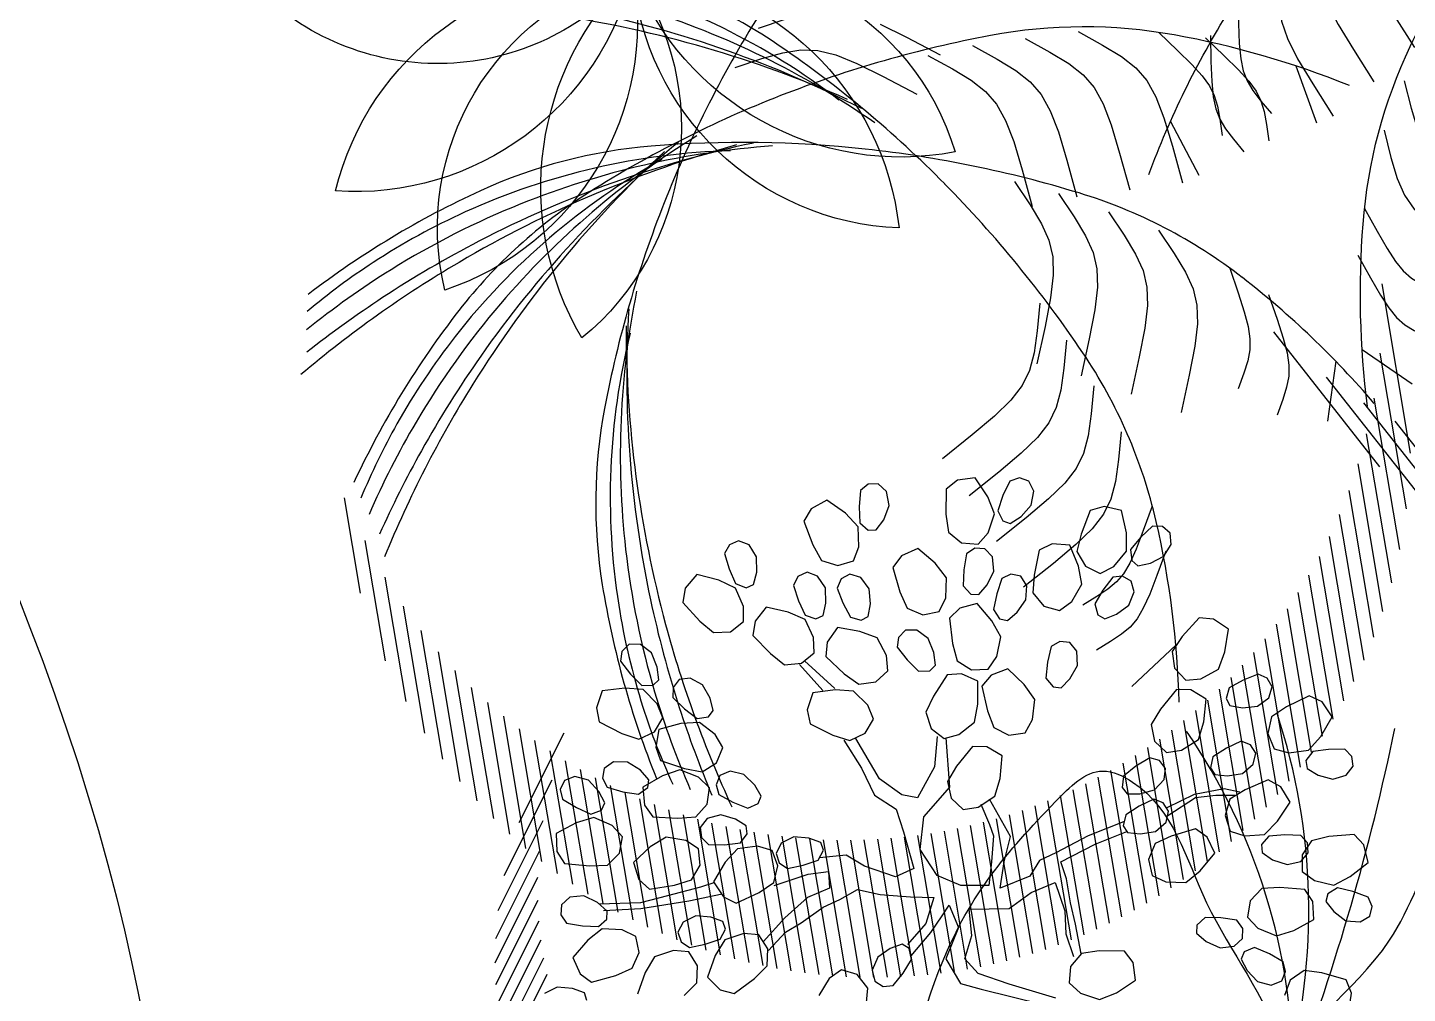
# Model space of a CAD drawing. Extents: x -809667 to 586099, y 3084146 to 3634412.
# Drawn here: x 381303.143 to 381305.614, y 3084282.325 to 3084284.054 of the extents above; entities that cross this region are included whole.
import ezdxf

# ---------------------------------------------------------------- set-up
doc = ezdxf.new("R2010")
doc.units = 0
doc.header["$LTSCALE"] = 0.5
doc.layers.get('0').update_dxf_attribs({"linetype": 'CONTINUOUS'})
for name, color, linetype in [('文字', 7, 'CONTINUOUS'), ('树', 3, 'CONTINUOUS'), ('树木', 94, 'CONTINUOUS')]:
    doc.layers.add(name, color=color, linetype=linetype)

# ---------------------------------------------------------------- blocks, each defined once
blk = doc.blocks.new('白玉兰')
at = {"color": 0}
for centre, radius, start, end in [((-1260.5, 1665), 2054.4, 309.3934, 347.1655), ((-713.2, 1844.3), 1941, 291.8214, 332.6346), ((-478.2, 2077.5), 2115.2, 283.2993, 320.8528), ((-4728.7, -6984.2), 8428.8, 56.1879, 65.279), ((-1147.9, -2037), 2310.3, 61.625, 95.1491), ((-559.1, -2135.4), 2213.8, 76.7033, 111.4018), ((4370.8, -555.9), 4391.8, 172.1708, 190.6677), ((2826.9, 106.7), 2820.8, 182.2544, 209.8868), ((2146.3, 475.3), 2185, 193.3063, 228.4107)]:
    blk.add_arc(centre, radius, start, end, dxfattribs=at)
for points in [[(-33.3, 16.4), (-232.9, 72.7), (-341.9, 562), (-1253.8, 922.5), (-424.6, 1375.2), (-32.9, 1391.9), (376.3, 1386), (477, 1090.9), (236.3, 716.3), (184.7, 276.9), (29.2, 67), (-7.3, 17.6)], [(8.3, 30.7), (154.9, 177.4), (635.1, 33.7), (1394.9, 653.5), (1385.2, -291.2), (1208.5, -641.2), (1003.6, -995.4), (696.9, -939.3), (487.4, -546.3), (129.3, -286.7), (21.9, -48.6), (-3.3, 7.4)], [(36.1, -22.3), (98.6, -219.9), (-250.5, -579.7), (-51.2, -1539.8), (-884.9, -1095.2), (-1113.8, -777), (-1333.5, -431.7), (-1142.2, -185.6), (-696.9, -181.1), (-301.3, 16.9), (-40.5, 2.3), (20.8, -1.2)]]:
    blk.add_open_spline(points, degree=3, knots=[0, 0, 0, 0, 621.989778, 1340.944545, 1869.007736, 2592.427455, 2798.699245, 2915.827596, 3435.261502, 4029.77129, 4212.300518, 4212.300518, 4212.300518, 4212.300518], dxfattribs=at)
blk = doc.blocks.new('03')
at = {"layer": '树木', "color": 0}
for p, q in [((-0.005, 1.5155), (-0.1471, 1.2286)), ((0.0295, 1.5175), (-0.1124, 1.231)), ((0.0634, 1.5185), (-0.0783, 1.2324)), ((0.0969, 1.5186), (-0.0446, 1.2328)), ((0.13, 1.5177), (-0.0114, 1.2322)), ((0.1626, 1.5159), (0.0214, 1.2308)), ((-0.1858, 1.4885), (-0.329, 1.1993)), ((-0.1484, 1.4964), (-0.2913, 1.2077)), ((-0.1116, 1.503), (-0.2544, 1.2148)), ((-0.0755, 1.5083), (-0.218, 1.2206)), ((-0.04, 1.5125), (-0.1823, 1.2252)), ((0.1948, 1.5133), (0.0537, 1.2285)), ((0.2265, 1.5099), (0.0857, 1.2254)), ((0.2579, 1.5056), (0.1172, 1.2214)), ((0.2889, 1.5006), (0.1483, 1.2167)), ((0.3195, 1.4948), (0.1791, 1.2112)), ((0.3498, 1.4883), (0.2095, 1.205)), ((-0.3025, 1.4555), (-0.4467, 1.1644)), ((-0.2628, 1.4682), (-0.4066, 1.1778)), ((-0.2239, 1.4791), (-0.3674, 1.1893)), ((0.3796, 1.481), (0.2395, 1.198)), ((0.4092, 1.4731), (0.2691, 1.1903)), ((0.4383, 1.4644), (0.2984, 1.1819)), ((0.4672, 1.455), (0.3274, 1.1727)), ((-0.385, 1.4243), (-0.53, 1.1315)), ((-0.3432, 1.441), (-0.4878, 1.1491)), ((0.4957, 1.4449), (0.356, 1.1629)), ((0.5238, 1.4342), (0.3843, 1.1524)), ((0.5516, 1.4227), (0.4122, 1.1413)), ((-0.4279, 1.4051), (-0.5734, 1.1114)), ((0.5791, 1.4106), (0.4398, 1.1294)), ((0.6063, 1.3979), (0.4671, 1.1169)), ((-0.4722, 1.3832), (-0.6183, 1.0883)), ((0.6331, 1.3844), (0.4941, 1.1037)), ((0.6596, 1.3703), (0.5207, 1.0898)), ((-0.5661, 1.3289), (-0.7137, 1.0308)), ((-0.5182, 1.358), (-0.6649, 1.0617)), ((0.6857, 1.3555), (0.5469, 1.0753)), ((0.7115, 1.34), (0.5729, 1.06)), ((0.737, 1.3238), (0.5985, 1.0441)), ((0.7621, 1.307), (0.6237, 1.0275)), ((-0.6165, 1.2947), (-0.7652, 0.9944)), ((0.7869, 1.2895), (0.6487, 1.0103)), ((0.8114, 1.2712), (0.6732, 0.9923)), ((-0.6701, 1.2541), (-0.8203, 0.9507)), ((0.8355, 1.2523), (0.6975, 0.9736)), ((0.8592, 1.2326), (0.7213, 0.9542)), ((0.8826, 1.2122), (0.7448, 0.9341)), ((-0.7283, 1.2042), (-0.8808, 0.8961)), ((0.9056, 1.191), (0.768, 0.9132)), ((0.9282, 1.1691), (0.7907, 0.8916)), ((0.9504, 1.1464), (0.8131, 0.8691)), ((-0.7938, 1.1395), (-0.9506, 0.8229)), ((0.9722, 1.1228), (0.8351, 0.8459)), ((-0.1968, 1.0838), (-0.0623, 1.1008)), ((0.9936, 1.0985), (0.8567, 0.8219)), ((1.0146, 1.0732), (0.8778, 0.797)), ((-0.8748, 1.0435), (-1.0452, 0.6994)), ((1.0351, 1.0471), (0.8985, 0.7712)), ((1.0552, 1.02), (0.9188, 0.7445)), ((-0.1612, 0.9846), (-0.1376, 0.9906)), ((-0.1376, 0.9906), (-0.1126, 0.9925)), ((-0.1126, 0.9925), (-0.0833, 0.9914)), ((-0.0833, 0.9914), (-0.0466, 0.9884)), ((1.0748, 0.992), (0.9385, 0.7168)), ((-0.2165, 0.9566), (-0.1865, 0.9736)), ((-0.1865, 0.9736), (-0.1612, 0.9846)), ((1.0939, 0.9629), (0.9578, 0.6881)), ((-0.3023, 0.9), (-0.2541, 0.9323)), ((-0.2541, 0.9323), (-0.2165, 0.9566)), ((1.1125, 0.9328), (0.9766, 0.6584)), ((1.1305, 0.9016), (0.9948, 0.6276)), ((-0.8596, 0.7789), (-0.7659, 0.8769)), ((-0.2509, 0.8571), (-0.221, 0.8742)), ((-0.221, 0.8742), (-0.1957, 0.8852)), ((-0.1957, 0.8852), (-0.1721, 0.8911)), ((-0.1721, 0.8911), (-0.1471, 0.893)), ((-0.1471, 0.893), (-0.1177, 0.8919)), ((-0.1177, 0.8919), (-0.081, 0.8889)), ((1.1479, 0.8691), (1.0124, 0.5956)), ((-0.2885, 0.8329), (-0.2509, 0.8571)), ((1.1646, 0.8353), (1.0294, 0.5623)), ((-0.3368, 0.8005), (-0.2885, 0.8329)), ((-0.7366, 0.7611), (-0.7132, 0.7788)), ((-0.7132, 0.7788), (-0.6828, 0.7996)), ((-0.1475, 0.7701), (-0.082, 0.7749)), ((-0.082, 0.7749), (0.0032, 0.7789)), ((1.1807, 0.8002), (1.0458, 0.5277)), ((-0.7694, 0.7244), (-0.7548, 0.7439)), ((-0.7548, 0.7439), (-0.7366, 0.7611)), ((-0.2708, 0.7333), (-0.2375, 0.7511)), ((-0.2375, 0.7511), (-0.1979, 0.7628)), ((-0.1979, 0.7628), (-0.1475, 0.7701)), ((1.196, 0.7635), (1.0614, 0.4917)), ((-0.7821, 0.6999), (-0.7694, 0.7244)), ((-0.3024, 0.7075), (-0.2708, 0.7333)), ((1.2106, 0.7253), (1.0762, 0.454)), ((-0.7946, 0.6677), (-0.7821, 0.6999)), ((-0.7006, 0.6622), (-0.6772, 0.6799)), ((-0.6772, 0.6799), (-0.6468, 0.7007)), ((-0.3366, 0.6719), (-0.3024, 0.7075)), ((1.2242, 0.6852), (1.0902, 0.4147)), ((-0.8085, 0.6252), (-0.7946, 0.6677)), ((-0.7188, 0.645), (-0.7006, 0.6622)), ((-0.5756, 0.6116), (-0.512, 0.6685)), ((-0.378, 0.6248), (-0.3366, 0.6719)), ((-0.2084, 0.6442), (-0.158, 0.6515)), ((-0.158, 0.6515), (-0.0925, 0.6562)), ((-0.0925, 0.6562), (-0.0073, 0.6603)), ((-0.8254, 0.5697), (-0.8085, 0.6252)), ((-0.7461, 0.601), (-0.7334, 0.6255)), ((-0.7334, 0.6255), (-0.7188, 0.645)), ((-0.2813, 0.6146), (-0.248, 0.6325)), ((-0.248, 0.6325), (-0.2084, 0.6442)), ((1.2368, 0.6431), (1.1032, 0.3734)), ((-0.7586, 0.5688), (-0.7461, 0.601)), ((-0.6235, 0.5666), (-0.5756, 0.6116)), ((-0.3471, 0.5533), (-0.3129, 0.5888)), ((-0.3129, 0.5888), (-0.2813, 0.6146)), ((1.2484, 0.5988), (1.1152, 0.33)), ((-0.7725, 0.5263), (-0.7586, 0.5688)), ((-0.6579, 0.5291), (-0.6235, 0.5666)), ((-0.5089, 0.5129), (-0.4453, 0.5698)), ((-0.7894, 0.4708), (-0.7725, 0.5263)), ((-0.6813, 0.4951), (-0.6579, 0.5291)), ((-0.3885, 0.5061), (-0.3471, 0.5533)), ((-0.2585, 0.5138), (-0.2189, 0.5255)), ((-0.2189, 0.5255), (-0.1685, 0.5328)), ((-0.1685, 0.5328), (-0.103, 0.5376)), ((-0.103, 0.5376), (-0.0178, 0.5416)), ((1.2586, 0.552), (1.126, 0.2841)), ((-0.6959, 0.4602), (-0.6813, 0.4951)), ((-0.5568, 0.4679), (-0.5089, 0.5129)), ((-0.3234, 0.4702), (-0.2919, 0.496)), ((-0.2919, 0.496), (-0.2585, 0.5138)), ((1.2674, 0.5021), (1.1354, 0.2354)), ((-0.5912, 0.4304), (-0.5568, 0.4679)), ((-0.4422, 0.4142), (-0.3786, 0.4711)), ((-0.3576, 0.4346), (-0.3234, 0.4702)), ((-0.7041, 0.4203), (-0.6959, 0.4602)), ((-0.399, 0.3874), (-0.3576, 0.4346)), ((-0.1691, 0.4304), (-0.1035, 0.4351)), ((-0.1035, 0.4351), (-0.0183, 0.4392)), ((1.2745, 0.4487), (1.1431, 0.1834)), ((-0.7082, 0.3711), (-0.7041, 0.4203)), ((-0.6146, 0.3964), (-0.5912, 0.4304)), ((-0.4901, 0.3692), (-0.4422, 0.4142)), ((-0.2924, 0.3935), (-0.259, 0.4114)), ((-0.259, 0.4114), (-0.2194, 0.423)), ((-0.2194, 0.423), (-0.1691, 0.4304)), ((-0.7106, 0.3084), (-0.7082, 0.3711)), ((-0.6292, 0.3615), (-0.6146, 0.3964)), ((-0.378, 0.3344), (-0.3144, 0.3913)), ((-0.3239, 0.3677), (-0.2924, 0.3935)), ((1.2794, 0.391), (1.1489, 0.1275)), ((-0.6374, 0.3216), (-0.6292, 0.3615)), ((-0.5245, 0.3317), (-0.4901, 0.3692)), ((-0.3582, 0.3321), (-0.3239, 0.3677)), ((-1.1749, 0.191), (-1.1373, 0.3213)), ((-0.6415, 0.2724), (-0.6374, 0.3216)), ((-0.5479, 0.2977), (-0.5245, 0.3317)), ((-0.4258, 0.2893), (-0.378, 0.3344)), ((-0.3995, 0.285), (-0.3582, 0.3321)), ((1.2815, 0.3277), (1.1521, 0.0665)), ((-1.0451, 0.2587), (-1.0278, 0.2912)), ((-0.5625, 0.2628), (-0.5479, 0.2977)), ((-0.4603, 0.2519), (-0.4258, 0.2893)), ((-1.0577, 0.2322), (-1.0451, 0.2587)), ((-0.8458, 0.1742), (-0.8158, 0.254)), ((-0.6439, 0.2097), (-0.6415, 0.2724)), ((-0.5707, 0.2229), (-0.5625, 0.2628)), ((-0.4837, 0.2179), (-0.4603, 0.2519)), ((1.28, 0.257), (1.1521, -0.0012)), ((-1.0659, 0.2085), (-1.0577, 0.2322)), ((-0.9674, 0.1877), (-0.9501, 0.2202)), ((-0.5748, 0.1737), (-0.5707, 0.2229)), ((-0.4983, 0.183), (-0.4837, 0.2179)), ((-1.0698, 0.1844), (-1.0659, 0.2085)), ((-0.98, 0.1612), (-0.9674, 0.1877)), ((-0.741, 0.1176), (-0.711, 0.1974)), ((-1.0697, 0.1568), (-1.0698, 0.1844)), ((-1.0659, 0.1225), (-1.0697, 0.1568)), ((-0.9882, 0.1374), (-0.98, 0.1612)), ((-0.8674, 0.1121), (-0.8458, 0.1742)), ((-0.5772, 0.111), (-0.5748, 0.1737)), ((-0.5065, 0.1431), (-0.4983, 0.183)), ((1.2729, 0.1752), (1.1475, -0.0782)), ((-0.9921, 0.1134), (-0.9882, 0.1374)), ((-0.6362, 0.0609), (-0.6062, 0.1408)), ((-0.5106, 0.0939), (-0.5065, 0.1431)), ((-1.0585, 0.0784), (-1.0659, 0.1225)), ((-0.992, 0.0858), (-0.9921, 0.1134)), ((-0.8806, 0.063), (-0.8674, 0.1121)), ((-0.7626, 0.0555), (-0.741, 0.1176)), ((-0.5423, 0.0199), (-0.5123, 0.0998)), ((-0.513, 0.0312), (-0.5106, 0.0939)), ((-1.0479, 0.0213), (-1.0585, 0.0784)), ((-0.9882, 0.0515), (-0.992, 0.0858)), ((-0.8855, 0.022), (-0.8806, 0.063)), ((1.2564, 0.0742), (1.1353, -0.1704)), ((-0.9808, 0.0074), (-0.9882, 0.0515)), ((-0.7758, 0.0063), (-0.7626, 0.0555)), ((-0.6578, -0.0011), (-0.6362, 0.0609)), ((-0.9702, -0.0497), (-0.9808, 0.0074)), ((-0.8824, -0.0157), (-0.8855, 0.022)), ((-0.7807, -0.0347), (-0.7758, 0.0063)), ((-0.5639, -0.0422), (-0.5423, 0.0199)), ((-0.8712, -0.0549), (-0.8824, -0.0157)), ((-0.671, -0.0503), (-0.6578, -0.0011)), ((-0.852, -0.1004), (-0.8712, -0.0549)), ((-0.7776, -0.0723), (-0.7807, -0.0347)), ((-0.6759, -0.0913), (-0.671, -0.0503)), ((-0.5771, -0.0913), (-0.5639, -0.0422)), ((-0.7663, -0.1115), (-0.7776, -0.0723)), ((-0.6727, -0.129), (-0.6759, -0.0913)), ((-0.582, -0.1323), (-0.5771, -0.0913)), ((1.2131, -0.0808), (1.1168, -0.2753)), ((-0.8251, -0.1571), (-0.852, -0.1004)), ((-0.7472, -0.157), (-0.7663, -0.1115)), ((-0.6615, -0.1682), (-0.6727, -0.129)), ((-0.5789, -0.17), (-0.582, -0.1323)), ((-0.7203, -0.2137), (-0.7472, -0.157)), ((-0.6424, -0.2137), (-0.6615, -0.1682)), ((-0.5677, -0.2092), (-0.5789, -0.17)), ((-0.6155, -0.2703), (-0.6424, -0.2137)), ((-0.5485, -0.2547), (-0.5677, -0.2092)), ((-0.5216, -0.3113), (-0.5485, -0.2547)), ((-0.4128, -0.3318), (-0.4507, -0.2554)), ((-0.5068, -0.3725), (-0.5447, -0.2961)), ((-0.382, -0.3899), (-0.4128, -0.3318)), ((-0.476, -0.4306), (-0.5068, -0.3725)), ((-0.3551, -0.4331), (-0.382, -0.3899)), ((-0.3285, -0.4646), (-0.3551, -0.4331)), ((-0.2987, -0.488), (-0.3285, -0.4646)), ((-0.2624, -0.5065), (-0.2987, -0.488)), ((-0.2161, -0.5235), (-0.2624, -0.5065)), ((-0.1563, -0.5424), (-0.2161, -0.5235)), ((-0.2503, -0.5831), (-0.3101, -0.5642))]:
    blk.add_line(p, q, dxfattribs=at)
for centre, radius, start, end in [((1.5285, 0.0526), 2.0101, 145.484, 157.144), ((1.1297, 1.067), 2.0101, 184.5918, 196.2518), ((0.7228, 0.3922), 1.1357, 157.144, 178.0247), ((-1.6953, 1.287), 2.5637, 344.0494, 348.9103), ((-1.5249, 1.2954), 2.4291, 341.9996, 346.9383), ((-0.9493, 1.1034), 1.8647, 340.6014, 347.749), ((-0.6151, 0.9781), 1.5431, 341.8041, 348.6651), ((-1.0367, 1.1266), 2.0154, 333.2953, 346.1281), ((-1.6953, 1.287), 2.5637, 339.1884, 344.0494), ((-1.5249, 1.2954), 2.4291, 336.1061, 341.9996), ((0.2903, 0.8223), 1.1357, 196.2518, 217.1325), ((-0.6151, 0.9781), 1.5431, 333.0784, 341.8041), ((-0.9493, 1.1034), 1.8647, 330.5829, 340.6014), ((2.2026, 0.3411), 2.6163, 178.0247, 188.7387), ((-1.6953, 1.287), 2.5637, 331.6293, 339.1884), ((-1.5249, 1.2954), 2.4291, 328.3844, 336.1061), ((0.455, 1.3672), 2.0101, 212.167, 223.827), ((-0.6151, 0.9781), 1.5431, 321.697, 333.0784), ((-0.2551, 0.7334), 1.1405, 313.3698, 333.2953), ((-0.9493, 1.1034), 1.8647, 321.6616, 330.5829), ((1.4707, 1.7161), 2.6163, 217.1325, 227.8465), ((-1.6953, 1.287), 2.5637, 324.0702, 331.6293), ((-1.5249, 1.2954), 2.4291, 320.6626, 328.3844), ((-0.6151, 0.9781), 1.5431, 310.3156, 321.697), ((-0.1758, 0.7617), 1.1357, 223.827, 244.7077), ((2.1087, 0.3267), 2.5214, 188.7387, 199.6532), ((-0.9493, 1.1034), 1.8647, 312.7403, 321.6616), ((-1.2033, 1.7372), 2.5214, 302.4554, 313.3698), ((-0.2319, 2.0617), 2.5637, 297.0157, 301.8766), ((-0.1096, 1.9427), 2.4291, 294.9659, 299.9046), ((0.1422, 1.3907), 1.8647, 293.5677, 300.7153), ((1.407, 1.6457), 2.5214, 227.8465, 238.7609), ((-0.2319, 2.0617), 2.5637, 292.1547, 297.0157), ((0.4568, 2.1004), 2.6163, 244.7077, 255.4217), ((1.4263, 0.3491), 1.8647, 199.0237, 207.9449), ((-0.1096, 1.9427), 2.4291, 289.0724, 294.9659), ((0.2783, 1.0608), 1.5431, 294.7704, 301.6313), ((1.8336, 0.7989), 2.4291, 206.9459, 214.6677), ((0.0996, 1.4704), 2.0154, 286.2616, 299.0944), ((1.8944, 0.9582), 2.5637, 210.3535, 217.9126), ((-0.2319, 2.0617), 2.5637, 284.5956, 292.1547), ((0.1422, 1.3907), 1.8647, 283.5492, 293.5677), ((1.1771, 0.0936), 1.5431, 196.5989, 207.9803), ((0.8634, 1.2326), 1.8647, 238.1314, 247.0527), ((-0.1096, 1.9427), 2.4291, 281.3506, 289.0724), ((0.2783, 1.0608), 1.5431, 286.0447, 294.7704), ((-1.2543, 1.8173), 2.6163, 291.7414, 302.4554), ((0.8957, 1.8385), 2.4291, 246.0537, 253.7754), ((0.8424, 2.0006), 2.5637, 249.4612, 257.0204), ((0.8312, 0.8772), 1.5431, 235.7067, 247.0881), ((0.4329, 2.0085), 2.5214, 255.4217, 266.3361), ((-0.2319, 2.0617), 2.5637, 277.0364, 284.5956), ((0.1422, 1.3907), 1.8647, 274.6279, 283.5492), ((0.2783, 1.0608), 1.5431, 274.6633, 286.0447), ((-0.1096, 1.9427), 2.4291, 273.6289, 281.3506), ((0.1422, 1.3907), 1.8647, 265.7066, 274.6279), ((0.2783, 1.0608), 1.5431, 263.2819, 274.6633), ((0.8634, 1.2326), 1.8647, 247.0527, 255.974), ((0.8957, 1.8385), 2.4291, 253.7754, 261.4972), ((0.3446, 0.6305), 1.1405, 266.3361, 286.2616), ((0.8083, -0.1377), 1.1405, 199.6532, 219.5786), ((1.4263, 0.3491), 1.8647, 207.9449, 216.8662), ((0.6909, 0.4651), 1.1405, 238.7609, 258.6864), ((0.8424, 2.0006), 2.5637, 257.0204, 264.5795), ((0.8312, 0.8772), 1.5431, 247.0881, 258.4695), ((0.8424, 2.0006), 2.5637, 264.5795, 269.4404), ((0.8424, 2.0006), 2.5637, 269.4404, 274.3014), ((1.8336, 0.7989), 2.4291, 214.6677, 222.3894), ((0.8634, 1.2326), 1.8647, 255.974, 265.9925), ((0.8957, 1.8385), 2.4291, 261.4972, 267.3907), ((1.8944, 0.9582), 2.5637, 217.9126, 225.4718), ((0.8957, 1.8385), 2.4291, 267.3907, 272.3294), ((1.1771, 0.0936), 1.5431, 207.9803, 219.3617), ((0.8312, 0.8772), 1.5431, 258.4695, 267.1952), ((0.8634, 1.2326), 1.8647, 265.9925, 273.1401), ((0.8625, 1.323), 2.0154, 258.6864, 271.5192), ((0.8312, 0.8772), 1.5431, 267.1952, 274.0561)]:
    blk.add_arc(centre, radius, start, end, dxfattribs=at)
blk = doc.blocks.new('紫薇')
at = {"color": 0}
for p, q in [((-70.2, 482.3), (-58.6, 485.6)), ((-58.6, 485.6), (-47.3, 481.3)), ((-76.8, 470.4), (-70.2, 482.3)), ((-74.5, 453.4), (-76.8, 470.4)), ((-47.3, 481.3), (-39.7, 463.3)), ((-21.4, 461), (-5.1, 483.2)), ((-5.1, 483.2), (16.1, 479.2)), ((16.1, 479.2), (29.3, 467.9)), ((29.3, 467.9), (28, 437.4)), ((101.2, 461.5), (111.7, 470.2)), ((111.7, 470.2), (123.7, 469.1)), ((123.7, 469.1), (132.7, 461)), ((-191, 425.6), (-183.9, 452.2)), ((-183.9, 452.2), (-162.6, 456.2)), ((-162.6, 456.2), (-146.2, 450.4)), ((-62.9, 439.1), (-74.5, 453.4)), ((-39.7, 463.3), (-34.4, 444.7)), ((-30.7, 440.8), (-21.4, 461)), ((97.2, 444.8), (101.2, 461.5)), ((132.7, 461), (133.3, 441.5)), ((-244.2, 427.9), (-234.5, 435.2)), ((-234.5, 435.2), (-222.4, 435.2)), ((-222.4, 435.2), (-208.9, 421.2)), ((-146.2, 450.4), (-136.4, 421.5)), ((-50.3, 430.2), (-62.9, 439.1)), ((-34.4, 444.7), (-41, 432.8)), ((-24.1, 417.5), (-30.7, 440.8)), ((28, 437.4), (24, 416.1)), ((102.9, 427.3), (97.2, 444.8)), ((133.3, 441.5), (131.5, 422.2)), ((149.5, 432.7), (172.7, 447.5)), ((172.7, 447.5), (191, 436.1)), ((191, 436.1), (199.3, 420.8)), ((-246, 414.4), (-244.2, 427.9)), ((-208.9, 421.2), (-197.2, 405.8)), ((-192.4, 403.4), (-191, 425.6)), ((-136.4, 421.5), (-132.4, 400.2)), ((-41, 432.8), (-50.3, 430.2)), ((-12.5, 403.2), (-24.1, 417.5)), ((111.4, 414.4), (102.9, 427.3)), ((131.5, 422.2), (121, 413.5)), ((133.5, 417.2), (149.5, 432.7)), ((199.3, 420.8), (187, 392.8)), ((-237.8, 399.4), (-246, 414.4)), ((-197.2, 405.8), (-199.1, 392.3)), ((-177.8, 384.1), (-192.4, 403.4)), ((7.4, 403.9), (-12.5, 403.2)), ((24, 416.1), (7.4, 403.9)), ((34.5, 399.6), (45.2, 408)), ((45.2, 408), (57.2, 406.6)), ((57.2, 406.6), (65.9, 398.2)), ((121, 413.5), (111.4, 414.4)), ((131.3, 393.1), (133.5, 417.2)), ((-221.8, 390.3), (-237.8, 399.4)), ((-206.8, 386.5), (-221.8, 390.3)), ((-199.1, 392.3), (-206.8, 386.5)), ((-161.8, 375), (-177.8, 384.1)), ((-132.4, 400.2), (-143.5, 382.8)), ((-105.3, 369.5), (-91, 393)), ((-91, 393), (-69.5, 390.8)), ((-69.5, 390.8), (-55.3, 380.7)), ((-14.5, 381.6), (-3.3, 389.5)), ((-3.3, 389.5), (8.6, 387.4)), ((8.6, 387.4), (16.8, 378.5)), ((30, 383.1), (34.5, 399.6)), ((65.9, 398.2), (66, 378.7)), ((136.9, 375.6), (131.3, 393.1)), ((187, 392.8), (175.6, 374.5)), ((254.3, 374.8), (264, 388.8)), ((264, 388.8), (276.9, 393.2)), ((276.9, 393.2), (287.8, 387.8)), ((287.8, 387.8), (293.2, 377)), ((-339.3, 358.8), (-320.9, 370.1)), ((-320.9, 370.1), (-303.5, 370.7)), ((-303.5, 370.7), (-283.9, 347.2)), ((-173.4, 354.8), (-167.8, 367.2)), ((-167.8, 367.2), (-156.5, 371.5)), ((-143.5, 382.8), (-161.8, 375)), ((-156.5, 371.5), (-144.9, 368.2)), ((-144.9, 368.2), (-135.8, 350.9)), ((-112.8, 348.5), (-105.3, 369.5)), ((-55.3, 380.7), (-54, 350.1)), ((-19.8, 365.4), (-14.5, 381.6)), ((16.8, 378.5), (15.9, 359.1)), ((35.2, 365.4), (30, 383.1)), ((66, 378.7), (63.7, 359.5)), ((65.5, 354.4), (81.9, 369.5)), ((81.9, 369.5), (105.5, 383.7)), ((105.5, 383.7), (123.5, 371.7)), ((123.5, 371.7), (131.4, 356.2)), ((155.7, 369), (136.9, 375.6)), ((175.6, 374.5), (155.7, 369)), ((253.2, 356.4), (254.3, 374.8)), ((293.2, 377), (286.7, 358.6)), ((-336.4, 331.4), (-339.3, 358.8)), ((-169.6, 338.1), (-173.4, 354.8)), ((-135.8, 350.9), (-128.9, 332.9)), ((-15.6, 347.5), (-19.8, 365.4)), ((15.9, 359.1), (12.5, 340)), ((43.3, 352.3), (35.2, 365.4)), ((52.9, 351.1), (43.3, 352.3)), ((63.7, 359.5), (52.9, 351.1)), ((62.6, 330.5), (65.5, 354.4)), ((131.4, 356.2), (118.3, 328.6)), ((256.5, 341.3), (253.2, 356.4)), ((286.7, 358.6), (278.1, 341.3)), ((-283.9, 347.2), (-272.6, 328.8)), ((-268.6, 311.4), (-266.9, 338.9)), ((-266.9, 338.9), (-246.8, 347)), ((-246.8, 347), (-229.6, 344.6)), ((-229.6, 344.6), (-214.3, 318.1)), ((-156.9, 324.8), (-169.6, 338.1)), ((-104.3, 325.9), (-112.8, 348.5)), ((-54, 350.1), (-56.2, 328.6)), ((-8.2, 333.9), (-15.6, 347.5)), ((1.3, 332.2), (-8.2, 333.9)), ((12.5, 340), (1.3, 332.2)), ((265.1, 337), (256.5, 341.3)), ((278.1, 341.3), (265.1, 337)), ((267.3, 314.3), (278.1, 335.9)), ((278.1, 335.9), (298.6, 344.6)), ((298.6, 344.6), (325.6, 350)), ((325.6, 350), (338.6, 332.8)), ((-386.7, 314.3), (-380.4, 324.6)), ((-380.4, 324.6), (-369.1, 329)), ((-369.1, 329), (-351.4, 320.9)), ((-351.4, 320.9), (-335, 310.7)), ((-329.6, 310.2), (-336.4, 331.4)), ((-272.6, 328.8), (-276.6, 308.6)), ((-214.3, 318.1), (-206.2, 298.1)), ((-202, 308.6), (-198.5, 321.8)), ((-198.5, 321.8), (-188, 327.9)), ((-188, 327.9), (-176, 326.4)), ((-176, 326.4), (-164.3, 310.9)), ((-143.5, 317), (-156.9, 324.8)), ((-134.5, 320.4), (-143.5, 317)), ((-128.9, 332.9), (-134.5, 320.4)), ((-91.5, 312.7), (-104.3, 325.9)), ((-56.2, 328.6), (-71.7, 315)), ((-10.1, 305.9), (7.1, 320)), ((7.1, 320), (31.4, 332.9)), ((31.4, 332.9), (48.8, 320)), ((48.8, 320), (55.8, 304.1)), ((67.7, 312.8), (62.6, 330.5)), ((118.3, 328.6), (106.4, 310.5)), ((204.4, 300.6), (208.1, 318.7)), ((208.1, 318.7), (219.7, 331.2)), ((219.7, 331.2), (233.1, 333.7)), ((233.1, 333.7), (243, 326.8)), ((243, 326.8), (246.9, 315.4)), ((338.6, 332.8), (340.8, 315.5)), ((-383.6, 301), (-386.7, 314.3)), ((-370.5, 290.1), (-383.6, 301)), ((-335, 310.7), (-331.9, 297.4)), ((-309.1, 297.5), (-329.6, 310.2)), ((-276.6, 308.6), (-290.9, 294.7)), ((-265.6, 289.4), (-268.6, 311.4)), ((-195.6, 292.8), (-202, 308.6)), ((-164.3, 310.9), (-154.6, 294.1)), ((-148.4, 281.7), (-138, 307.2)), ((-138, 307.2), (-116.5, 308.5)), ((-116.5, 308.5), (-100.8, 300.8)), ((-100.8, 300.8), (-94.7, 270.8)), ((-71.7, 315), (-91.5, 312.7)), ((-58.6, 299.7), (-45.6, 303.9)), ((-45.6, 303.9), (-34.9, 298.4)), ((-14.3, 282.1), (-10.1, 305.9)), ((55.8, 304.1), (41.2, 277.2)), ((57.6, 263.9), (81.7, 307.4)), ((86.3, 305.7), (67.7, 312.8)), ((72.1, 266.3), (89, 305)), ((106.4, 310.5), (86.3, 305.7)), ((205.5, 285.2), (204.4, 300.6)), ((246.9, 315.4), (237.9, 298.1)), ((266.3, 295.9), (267.3, 314.3)), ((340.8, 315.5), (319.2, 293.8)), ((471.3, 230.6), (385.3, 316.6)), ((-352.3, 287.3), (-370.5, 290.1)), ((-336.9, 289.2), (-352.3, 287.3)), ((-331.9, 297.4), (-336.9, 289.2)), ((-315.6, 283.2), (-303.8, 285.6)), ((-290.9, 294.7), (-309.1, 297.5)), ((-303.8, 285.6), (-287.7, 274.6)), ((-247.5, 273.4), (-265.6, 289.4)), ((-206.2, 298.1), (-213.6, 278.8)), ((-180.9, 281.8), (-195.6, 292.8)), ((-154.6, 294.1), (-158.1, 280.9)), ((-69.8, 267.4), (-68.5, 285.8)), ((-68.5, 285.8), (-58.6, 299.7)), ((-29.6, 287.6), (-36.2, 269.2)), ((-34.9, 298.4), (-29.6, 287.6)), ((213.5, 279.7), (205.5, 285.2)), ((237.9, 298.1), (226.9, 282.2)), ((247.7, 282.5), (275.2, 284.1)), ((281.4, 283), (266.3, 295.9)), ((275.2, 284.1), (285.6, 265.2)), ((319.2, 293.8), (301.9, 280.8)), ((-323.6, 274.2), (-315.6, 283.2)), ((-322.8, 260.5), (-323.6, 274.2)), ((-287.7, 274.6), (-273.2, 261.8)), ((-230, 267.6), (-247.5, 273.4)), ((-213.6, 278.8), (-230, 267.6)), ((-166.5, 276.1), (-180.9, 281.8)), ((-158.1, 280.9), (-166.5, 276.1)), ((-152.5, 259.8), (-148.4, 281.7)), ((-94.7, 270.8), (-93.4, 249.2)), ((-66.7, 252.3), (-69.8, 267.4)), ((-36.2, 269.2), (-45.1, 252)), ((-10.1, 264.1), (-14.3, 282.1)), ((41.2, 277.2), (28.4, 259.8)), ((57.7, 262.3), (84.7, 267.5)), ((84.7, 267.5), (97.5, 250)), ((212.4, 256.9), (226.1, 276.8)), ((226.9, 282.2), (213.5, 279.7)), ((226.1, 276.8), (247.7, 282.5)), ((301.9, 280.8), (281.4, 283)), ((508.8, 175.5), (417.1, 267.1)), ((-311.7, 247.5), (-322.8, 260.5)), ((-273.2, 261.8), (-272.4, 248.1)), ((-140.4, 238.8), (-152.5, 259.8)), ((-58.1, 247.8), (-66.7, 252.3)), ((-45.1, 252), (-58.1, 247.8)), ((8.1, 256), (-10.1, 264.1)), ((28.4, 259.8), (8.1, 256)), ((26, 232.4), (37.1, 253.9)), ((37.1, 253.9), (57.7, 262.3)), ((208.8, 238.9), (212.4, 256.9)), ((285.6, 265.2), (285.3, 247.7)), ((312.1, 244.3), (323.7, 258.6)), ((323.7, 258.6), (339.8, 264.3)), ((339.8, 264.3), (352.8, 260.3)), ((352.8, 260.3), (358.4, 249.6)), ((367.8, 235.9), (375.4, 252.7)), ((375.4, 252.7), (389.5, 262.3)), ((389.5, 262.3), (403.2, 261.7)), ((403.2, 261.7), (411.3, 252.8)), ((411.3, 252.8), (412.5, 240.7)), ((-294.2, 241.7), (-311.7, 247.5)), ((-278.8, 240.9), (-294.2, 241.7)), ((-272.4, 248.1), (-278.8, 240.9)), ((-125.7, 227.8), (-140.4, 238.8)), ((-93.4, 249.2), (-106.5, 233.3)), ((-93.4, 232.5), (-76.5, 236.6)), ((-76.5, 236.6), (-52.5, 217.6)), ((97.5, 250), (99.5, 232.7)), ((221.9, 223.9), (208.8, 238.9)), ((285.3, 247.7), (260.9, 229.4)), ((305.9, 230.1), (312.1, 244.3)), ((356.5, 237.6), (340.5, 226.5)), ((358.4, 249.6), (356.5, 237.6)), ((365.4, 220.7), (367.8, 235.9)), ((412.5, 240.7), (399.8, 225.9)), ((-234.4, 214.4), (-229.5, 227.1)), ((-229.5, 227.1), (-218.5, 232.1)), ((-218.5, 232.1), (-206.7, 229.5)), ((-206.7, 229.5), (-196.6, 212.8)), ((-161.3, 196.3), (-148.4, 220.6)), ((-148.4, 220.6), (-126.8, 219.8)), ((-126.8, 219.8), (-112, 210.5)), ((-106.5, 233.3), (-125.7, 227.8)), ((-109.1, 217.7), (-93.4, 232.5)), ((-100.6, 191.5), (-109.1, 217.7)), ((-52.5, 217.6), (-37.7, 202)), ((24.8, 214), (26, 232.4)), ((99.5, 232.7), (77.7, 211.3)), ((241.9, 218.9), (221.9, 223.9)), ((260.9, 229.4), (241.9, 218.9)), ((247.9, 214.3), (266.4, 229.8)), ((266.4, 229.8), (288.7, 229.6)), ((288.7, 229.6), (315.6, 223.8)), ((310.3, 221.6), (305.9, 230.1)), ((323.4, 217.5), (310.3, 221.6)), ((315.6, 223.8), (320.6, 202.8)), ((340.5, 226.5), (323.4, 217.5)), ((371.9, 213.5), (365.4, 220.7)), ((399.8, 225.9), (385.5, 212.9)), ((528.7, 137.8), (442.7, 223.9)), ((-403.6, 198.9), (-387.6, 205.8)), ((-387.6, 205.8), (-360.8, 190.9)), ((-229.6, 197.9), (-234.4, 214.4)), ((-196.6, 212.8), (-188.6, 195.2)), ((-112, 210.5), (-108.9, 180.1)), ((-37.7, 202), (-37.5, 181.3)), ((39.8, 200.9), (24.8, 214)), ((60.3, 198.5), (39.8, 200.9)), ((67.2, 201.1), (57.6, 162.4)), ((77.7, 211.3), (60.3, 198.5)), ((194.8, 200.1), (209.3, 209.1)), ((209.3, 209.1), (222.9, 207.9)), ((222.9, 207.9), (230.7, 198.7)), ((239.6, 197.9), (247.9, 214.3)), ((320.6, 202.8), (315.7, 186.1)), ((365.7, 191.6), (383.6, 207.9)), ((385.5, 212.9), (371.9, 213.5)), ((383.6, 207.9), (405.9, 208.5)), ((405.9, 208.5), (433, 203.9)), ((433, 203.9), (438.9, 183.1)), ((-416.7, 181.7), (-403.6, 198.9)), ((-360.8, 190.9), (-343.6, 177.9)), ((-216, 185.5), (-229.6, 197.9)), ((-202.3, 178.5), (-216, 185.5)), ((-188.6, 195.2), (-193.5, 182.4)), ((-167.5, 174.9), (-161.3, 196.3)), ((-89.7, 172.1), (-100.6, 191.5)), ((40.7, 143.1), (52.7, 198.7)), ((183.4, 168.5), (186.5, 183.7)), ((186.5, 183.7), (194.8, 200.1)), ((231.3, 186.6), (218.1, 172.4)), ((230.7, 198.7), (231.3, 186.6)), ((248.3, 180), (239.6, 197.9)), ((315.7, 186.1), (287.3, 174.9)), ((358.1, 174.8), (365.7, 191.6)), ((542.3, 106.5), (458.9, 190)), ((-404, 157.2), (-416.7, 181.7)), ((-343.6, 177.9), (-340, 157.6)), ((-193.5, 182.4), (-202.3, 178.5)), ((-157.6, 152.9), (-167.5, 174.9)), ((-108.9, 180.1), (-109.8, 158.5)), ((-67, 163.8), (-89.7, 172.1)), ((-37.5, 181.3), (-48.6, 164.8)), ((-41.5, 169.7), (-27, 135.9)), ((189.7, 161.1), (183.4, 168.5)), ((218.1, 172.4), (203.3, 159.9)), ((266.3, 169.8), (248.3, 180)), ((287.3, 174.9), (266.3, 169.8)), ((367.5, 157.3), (358.1, 174.8)), ((438.9, 183.1), (434.7, 166.2)), ((-390.1, 139.9), (-404, 157.2)), ((-340, 157.6), (-348.3, 139.4)), ((-144, 140.4), (-157.6, 152.9)), ((-109.8, 158.5), (-124.4, 144)), ((-48.6, 164.8), (-67, 163.8)), ((-36.7, 106.9), (-51.2, 164.9)), ((57.6, 162.4), (52.7, 126.2)), ((203.3, 159.9), (189.7, 161.1)), ((211.7, 140), (221.6, 151.8)), ((221.6, 151.8), (236.8, 162.3)), ((236.8, 162.3), (253.8, 163.3)), ((253.8, 163.3), (265.2, 155.7)), ((265.2, 155.7), (267.6, 143.9)), ((286.8, 146.4), (308.2, 157.6)), ((308.2, 157.6), (329.9, 152.6)), ((329.9, 152.6), (355, 141.2)), ((385.9, 147.9), (367.5, 157.3)), ((406.7, 153.8), (385.9, 147.9)), ((434.7, 166.2), (406.7, 153.8)), ((552.4, 78.8), (470.5, 160.7)), ((-366.3, 135.4), (-390.1, 139.9)), ((-348.3, 139.4), (-366.3, 135.4)), ((-124.4, 144), (-144, 140.4)), ((-108.8, 122.6), (-94.6, 139)), ((-94.6, 139), (-78.2, 144.7)), ((-78.2, 144.7), (-52.5, 128.2)), ((-27, 135.9), (4.4, 106.9)), ((21.3, 116.5), (40.7, 143.1)), ((213.6, 130.5), (211.7, 140)), ((267.6, 143.9), (262.4, 133)), ((275.1, 132.1), (286.8, 146.4)), ((355, 141.2), (355.4, 119.6)), ((559.9, 53.6), (479.1, 134.4)), ((-442.6, 110.8), (-433.7, 119)), ((-433.7, 119), (-414.3, 117.8)), ((-414.3, 117.8), (-395.3, 114.2)), ((-364.4, 110.1), (-350.4, 126.5)), ((-350.4, 126.5), (-334, 132.4)), ((-334, 132.4), (-308.2, 116.1)), ((-97.7, 97.4), (-108.8, 122.6)), ((-52.5, 128.2), (-36.1, 114.1)), ((52.7, 126.2), (33.4, 102.1)), ((206.7, 112.4), (230.4, 117.2)), ((225, 122.9), (213.6, 130.5)), ((244, 126.8), (225, 122.9)), ((230.4, 117.2), (249.9, 106.4)), ((262.4, 133), (244, 126.8)), ((279.8, 112.7), (275.1, 132.1)), ((355.4, 119.6), (347, 104.3)), ((411.8, 108.8), (424.9, 121.7)), ((424.9, 121.7), (441.6, 125.6)), ((441.6, 125.6), (454.1, 120)), ((454.1, 120), (458.5, 108.8)), ((-444.8, 98.9), (-442.6, 110.8)), ((-395.3, 114.2), (-387.5, 103)), ((-387.5, 103), (-389.3, 93.5)), ((-353.2, 84.9), (-364.4, 110.1)), ((-308.2, 116.1), (-291.7, 102.1)), ((-291.7, 102.1), (-289.3, 81.6)), ((4.4, 82.7), (-36.7, 106.9)), ((-36.1, 114.1), (-33.9, 93.6)), ((4.4, 106.9), (21.3, 116.5)), ((33.4, 102.1), (33.4, 73.1)), ((132.5, 92.4), (144.6, 102.1)), ((144.6, 102.1), (161.5, 109.3)), ((161.5, 109.3), (178.4, 106.9)), ((178.4, 106.9), (188.1, 97.2)), ((190.7, 82.1), (191.6, 102)), ((191.6, 102), (206.7, 112.4)), ((249.9, 106.4), (270.8, 88.4)), ((295.2, 99), (279.8, 112.7)), ((347, 104.3), (316.8, 99.4)), ((410.5, 106.9), (362.1, 92.4)), ((404, 95.4), (411.8, 108.8)), ((458.5, 108.8), (455.2, 97.1)), ((565.7, 30.2), (485.7, 110.1)), ((-437.1, 87.7), (-444.8, 98.9)), ((-420.9, 82.2), (-437.1, 87.7)), ((-403, 86.2), (-420.9, 82.2)), ((-389.3, 93.5), (-403, 86.2)), ((-340.2, 66.8), (-353.2, 84.9)), ((-84.9, 79.2), (-97.7, 97.4)), ((-33.9, 93.6), (-43.3, 76)), ((132.5, 82.7), (132.5, 92.4)), ((188.1, 85.1), (180.8, 75.5)), ((188.1, 97.2), (188.1, 85.1)), ((270.8, 88.4), (265.1, 67.5)), ((287.2, 87.6), (270.3, 87.6)), ((328.3, 90), (287.2, 87.6)), ((316.8, 99.4), (295.2, 99)), ((306.5, 75.5), (364.5, 85.1)), ((362.1, 92.4), (328.3, 90)), ((364.5, 85.1), (408, 97.2)), ((407.5, 86.4), (404, 95.4)), ((420, 80.9), (407.5, 86.4)), ((438, 87.9), (420, 80.9)), ((455.2, 97.1), (438, 87.9)), ((570, 8.1), (490.7, 87.5)), ((-496.5, 62.5), (-484, 74.7)), ((-484, 74.7), (-453.7, 70.5)), ((-453.7, 70.5), (-432.9, 64.6)), ((-316.8, 61), (-340.2, 66.8)), ((-289.3, 81.6), (-298.6, 64)), ((-87.5, 27.2), (-77.8, 77.9)), ((-61.5, 73.2), (-84.9, 79.2)), ((-65.7, 75.5), (-68.1, 48.9)), ((-43.3, 76), (-61.5, 73.2)), ((21.3, 46.5), (4.4, 82.7)), ((33.4, 73.1), (35.8, 27.2)), ((91.4, 48.9), (108.3, 68.2)), ((108.3, 68.2), (139.8, 75.5)), ((142.2, 73.1), (132.5, 82.7)), ((161.5, 73.1), (142.2, 73.1)), ((180.8, 75.5), (161.5, 73.1)), ((201.6, 64.6), (190.7, 82.1)), ((265.1, 67.5), (252.8, 55.2)), ((265.4, 70.7), (306.5, 75.5)), ((380.7, 55.3), (393.8, 68.2)), ((393.8, 68.2), (416.4, 76.9)), ((416.4, 76.9), (437.4, 69.5)), ((437.4, 69.5), (461, 55.4)), ((-502.4, 41.7), (-496.5, 62.5)), ((-432.9, 64.6), (-422.2, 46.9)), ((-298.6, 64), (-316.8, 61)), ((-291.5, 46.1), (-287.4, 57.4)), ((-287.4, 57.4), (-277.3, 64)), ((-277.3, 64), (-258.3, 59.7)), ((-258.3, 59.7), (-240.1, 53.1)), ((-240.1, 53.1), (-234.3, 40.7)), ((159.1, 61), (134.9, 56.2)), ((134.9, 56.2), (139.8, 36.8)), ((202.6, 61), (159.1, 61)), ((222.5, 58.9), (201.6, 64.6)), ((252.8, 55.2), (222.5, 58.9)), ((287.2, 48.9), (304.1, 56.2)), ((304.1, 56.2), (321, 53.7)), ((321, 53.7), (330.7, 44.1)), ((383.1, 35.6), (380.7, 55.3)), ((461, 55.4), (459, 33.9)), ((573.2, -12.7), (494.4, 66.1)), ((-481.8, 23.5), (-502.4, 41.7)), ((-422.2, 46.9), (-423.5, 27)), ((-400.7, 29), (-397.8, 40.7)), ((-397.8, 40.7), (-388.5, 48.4)), ((-388.5, 48.4), (-369.1, 46.1)), ((-369.1, 46.1), (-350.3, 41.4)), ((-350.3, 41.4), (-343.3, 29.7)), ((-285.7, 33.7), (-291.5, 46.1)), ((-270.7, 25.6), (-285.7, 33.7)), ((-234.3, 40.7), (-237.6, 31.6)), ((-68.1, 48.9), (-68.1, 34.4)), ((-68.1, 34.4), (-56, 5.4)), ((11.6, 10.3), (21.3, 46.5)), ((60, 24.8), (91.4, 48.9)), ((139.8, 36.8), (168.8, 34.4)), ((168.8, 34.4), (202.6, 19.9)), ((275.1, 39.3), (287.2, 48.9)), ((275.1, 29.6), (275.1, 39.3)), ((330.7, 44.1), (330.7, 32)), ((396.9, 20.2), (383.1, 35.6)), ((459, 33.9), (448.9, 19.6)), ((575.4, -32.6), (497, 45.8)), ((-462.5, 12.3), (-481.8, 23.5)), ((-438.8, 16.8), (-462.5, 12.3)), ((-423.5, 27), (-438.8, 16.8)), ((-393.6, 17.3), (-400.7, 29)), ((-377.8, 10.9), (-393.6, 17.3)), ((-345.6, 20.4), (-359.6, 13.9)), ((-343.3, 29.7), (-345.6, 20.4)), ((-252.3, 26.7), (-270.7, 25.6)), ((-237.6, 31.6), (-252.3, 26.7)), ((-70.5, 0.6), (-87.5, 27.2)), ((35.8, 27.2), (60, 24.8)), ((108.3, 24.8), (84.2, 10.3)), ((132.5, 19.9), (108.3, 24.8)), ((154.3, 17.5), (132.5, 19.9)), ((185.7, 7.9), (154.3, 17.5)), ((202.6, 19.9), (236.4, 0.6)), ((238.9, 10.3), (255.8, 17.5)), ((255.8, 17.5), (279.9, 17.5)), ((284.8, 19.9), (275.1, 29.6)), ((279.9, 17.5), (296.9, 3)), ((304.1, 19.9), (284.8, 19.9)), ((323.4, 22.3), (304.1, 19.9)), ((321, -1.8), (325.9, 17.5)), ((330.7, 32), (323.4, 22.3)), ((325.9, 17.5), (342.8, 24.8)), ((342.8, 24.8), (367, 24.8)), ((367, 24.8), (383.9, 10.3)), ((418.4, 18.1), (396.9, 20.2)), ((448.9, 19.6), (418.4, 18.1)), ((461.2, 10.3), (473.3, 19.9)), ((473.3, 19.9), (490.2, 27.2)), ((490.2, 27.2), (507.1, 24.8)), ((499.2, 25.9), (498.8, 26.3)), ((-504.4, -0.4), (-485.8, 5.5)), ((-485.8, 5.5), (-466.8, 9.1)), ((-466.8, 9.1), (-455.5, 1.4)), ((-455.5, 1.4), (-453.8, -8.1)), ((-359.6, 13.9), (-377.8, 10.9)), ((-350.9, 0.6), (-367.8, -9.1)), ((-314.7, 5.4), (-350.9, 0.6)), ((-338.8, -4.2), (-314.7, 0.6)), ((-278.4, 0.6), (-314.7, 5.4)), ((-314.7, 0.6), (-276, -9.1)), ((-278.4, -4.1), (-275.5, 7.6)), ((-275.5, 7.6), (-266.1, 15.2)), ((-266.1, 15.2), (-246.7, 12.7)), ((-246.7, 12.7), (-228, 8)), ((-228, 8), (-221, -3.8)), ((-222.8, 0.6), (-176.9, -1.8)), ((-56, -28.4), (-70.5, 0.6)), ((-56, 5.4), (-43.9, -21.1)), ((-11.6, -10.3), (11.6, 10.3)), ((84.2, 10.3), (50.3, -4.2)), ((207.4, 3), (185.7, 7.9)), ((234, -11.5), (207.4, 3)), ((234, -9.1), (238.9, 10.3)), ((296.9, 3), (313.8, -18.7)), ((383.9, 10.3), (400.8, -11.5)), ((461.2, 0.6), (461.2, 10.3)), ((-509.7, -11.2), (-504.4, -0.4)), ((-507.5, -23.1), (-509.7, -11.2)), ((-453.8, -8.1), (-463.9, -19.9)), ((-416.8, -19.3), (-405, -6.5)), ((-405, -6.5), (-374.5, -8.9)), ((-374.5, -8.9), (-353.4, -13.7)), ((-360.6, -11.5), (-338.8, -4.2)), ((-353.4, -13.7), (-341.8, -30.7)), ((-271.5, -15.9), (-278.4, -4.1)), ((-255.7, -22.4), (-271.5, -15.9)), ((-223.4, -13.2), (-237.5, -19.5)), ((-221, -3.8), (-223.4, -13.2)), ((-181.7, -13.9), (-222.8, -11.5)), ((-135.8, -21.1), (-181.7, -13.9)), ((-176.9, -1.8), (-133.4, -9.1)), ((-133.4, -9.1), (-111.6, -11.5)), ((-111.6, -11.5), (-94.7, -26)), ((-43.9, -21.1), (-11.6, -10.3)), ((50.3, -4.2), (23.7, -13.9)), ((23.7, -13.9), (43.1, -40.5)), ((241.3, -28.4), (234, -9.1)), ((328.3, -21.1), (321, -1.8)), ((-496.2, -30.8), (-507.5, -23.1)), ((-479.2, -30.1), (-496.2, -30.8)), ((-463.9, -19.9), (-479.2, -30.1)), ((-421.5, -40.4), (-416.8, -19.3)), ((-341.8, -30.7), (-341.9, -50.6)), ((-237.5, -19.5), (-255.7, -22.4)), ((-135.8, -42.9), (-135.8, -21.1)), ((-94.7, -26), (-56, -28.4)), ((9.2, -28.4), (6.8, -57.4)), ((21.3, -38), (9.2, -28.4)), ((260.6, -38), (241.3, -28.4)), ((313.8, -18.7), (304.1, -38)), ((347.6, -30.8), (328.3, -21.1)), ((-399.9, -57.5), (-421.5, -40.4)), ((-315.5, -70.1), (-313, -48.7)), ((-313, -48.7), (-302.7, -34.6)), ((-302.7, -34.6), (-272.1, -33.8)), ((-272.1, -33.8), (-250.7, -36.3)), ((-250.7, -36.3), (-237.3, -51.9)), ((-131, -71.9), (-135.8, -42.9)), ((-121.3, -42.9), (-121.3, -79.1)), ((-89.9, -45.3), (-121.3, -42.9)), ((-58.4, -55), (-89.9, -45.3)), ((-12.5, -40.5), (-58.4, -55)), ((-5.3, -71.9), (-12.5, -40.5)), ((40.7, -52.5), (21.3, -38)), ((43.1, -40.5), (72.1, -57.4)), ((289.6, -47.7), (260.6, -38)), ((304.1, -38), (289.6, -47.7)), ((-380, -67.5), (-399.9, -57.5)), ((-356.5, -61.7), (-380, -67.5)), ((-341.9, -50.6), (-356.5, -61.7)), ((-237.3, -51.9), (-235.2, -71.8)), ((6.8, -57.4), (33.4, -88.8)), ((72.1, -71.9), (40.7, -52.5)), ((71.7, -62.6), (77.9, -55.2)), ((72.9, -76.2), (71.7, -62.6)), ((77.9, -55.2), (93.4, -55.6)), ((93.4, -55.6), (111, -60.9)), ((111, -60.9), (122.4, -73.6)), ((141.1, -73), (157.2, -61.4)), ((157.2, -61.4), (174.8, -66.7)), ((174.8, -66.7), (193.3, -82.2)), ((-425.8, -93.7), (-421.1, -82.6)), ((-421.1, -82.6), (-402.9, -75.6)), ((-402.9, -75.6), (-384.1, -71)), ((-384.1, -71), (-372.4, -78)), ((-372.4, -78), (-370.1, -87.4)), ((-292.2, -84.8), (-315.5, -70.1)), ((-235.2, -71.8), (-248.6, -84.4)), ((-128.5, -98.4), (-131, -71.9)), ((-121.3, -79.1), (-114, -105.7)), ((11.6, -96), (-5.3, -71.9)), ((87.7, -88.7), (72.9, -76.2)), ((122.4, -73.6), (123.6, -87.2)), ((134.2, -92.5), (141.1, -73)), ((-482.8, -101.7), (-453, -94.6)), ((-453, -94.6), (-431.5, -92.7)), ((-431.5, -92.7), (-415.2, -105.3)), ((-422.9, -105.4), (-425.8, -93.7)), ((-379.5, -99.7), (-394.2, -110.8)), ((-370.1, -87.4), (-379.5, -99.7)), ((-271.3, -92.6), (-292.2, -84.8)), ((-248.6, -84.4), (-271.3, -92.6)), ((-123.7, -134.7), (-128.5, -98.4)), ((2, -117.8), (11.6, -96)), ((33.4, -88.8), (26.1, -122.6)), ((104.1, -99.2), (87.7, -88.7)), ((115.8, -96.5), (104.1, -99.2)), ((123.6, -87.2), (115.8, -96.5)), ((142.8, -112.3), (134.2, -92.5)), ((-490, -117.5), (-482.8, -101.7)), ((-411.2, -112.5), (-422.9, -105.4)), ((-415.2, -105.3), (-409.1, -124.3)), ((-394.2, -110.8), (-411.2, -112.5)), ((-114, -105.7), (-114, -134.7)), ((-488.1, -139.1), (-490, -117.5)), ((-409.1, -124.3), (-419.7, -139.3)), ((-377.1, -134.2), (-356.2, -128.6)), ((-356.2, -128.6), (-338, -138.3)), ((-29.4, -141.9), (2, -117.8)), ((26.1, -122.6), (4.4, -137.1)), ((-462.2, -148.6), (-488.1, -139.1)), ((-440.2, -152.1), (-462.2, -148.6)), ((-419.7, -139.3), (-440.2, -152.1)), ((-409.7, -163.1), (-405.2, -146.2)), ((-405.2, -146.2), (-377.1, -134.2)), ((-338, -138.3), (-328.8, -156)), ((-315.4, -155.5), (-298, -146.6)), ((-298, -146.6), (-279.9, -140)), ((-279.9, -140), (-267.5, -145.8)), ((-267.5, -145.8), (-264.2, -154.9)), ((-180.2, -164.4), (-174.5, -147.9)), ((-174.5, -147.9), (-145.5, -138.1)), ((-145.5, -138.1), (-124.3, -134.2)), ((-124.3, -134.2), (-106.8, -145.2)), ((-106.8, -145.2), (-99, -163.5)), ((-77.8, -175.7), (-29.4, -141.9)), ((4.4, -137.1), (-60.9, -178.1)), ((-474.7, -179.1), (-459.5, -166.8)), ((-459.5, -166.8), (-443.1, -156.6)), ((-443.1, -156.6), (-429.8, -159.8)), ((-429.8, -159.8), (-424.7, -168)), ((-404.1, -184), (-409.7, -163.1)), ((-328.8, -156), (-336.6, -172.6)), ((-318.9, -167.1), (-315.4, -155.5)), ((-264.2, -154.9), (-272.2, -168.1)), ((-176.3, -185.6), (-180.2, -164.4)), ((-99, -163.5), (-108.1, -179.5)), ((-475.8, -191.1), (-474.7, -179.1)), ((-429.9, -182.6), (-440.4, -197.6)), ((-424.7, -168), (-429.9, -182.6)), ((-336.6, -172.6), (-354.7, -188.6)), ((-314.8, -178.4), (-318.9, -167.1)), ((-302.4, -184.2), (-314.8, -178.4)), ((-285.6, -180.7), (-302.4, -184.2)), ((-272.2, -168.1), (-285.6, -180.7)), ((-108.1, -179.5), (-127.4, -194.1)), ((-469.4, -201.4), (-475.8, -191.1)), ((-440.4, -197.6), (-456.1, -204.5)), ((-377, -189), (-404.1, -184)), ((-354.7, -188.6), (-377, -189)), ((-339.8, -206.5), (-325.3, -193.6)), ((-325.3, -193.6), (-311.7, -194.5)), ((-311.7, -194.5), (-305.3, -201.7)), ((-149.6, -192.7), (-176.3, -185.6)), ((-127.4, -194.1), (-149.6, -192.7)), ((-456.1, -204.5), (-469.4, -201.4)), ((-352.7, -221.1), (-339.8, -206.5)), ((-307.9, -216.9), (-315.8, -233.6)), ((-305.3, -201.7), (-307.9, -216.9)), ((-351.7, -233.1), (-352.7, -221.1)), ((-343.7, -242.2), (-351.7, -233.1)), ((-315.8, -233.6), (-330, -243)), ((-417.9, -265.7), (-392.8, -248.4)), ((-392.8, -248.4), (-373.4, -238.8)), ((-373.4, -238.8), (-353.6, -244.6)), ((-353.6, -244.6), (-341.1, -260.1)), ((-330, -243), (-343.7, -242.2)), ((-419, -283.1), (-417.9, -265.7)), ((-409.4, -302.5), (-419, -283.1))]:
    blk.add_line(p, q, dxfattribs=at)
blk = doc.blocks.new('A$C46A015EA')
at = {"layer": '树', "color": 0, "linetype": 'Continuous'}
for centre, radius, start, end in [((1.3283, 4.0957), 1.9685, 227.56436, 31.33046), ((4.1013, 3.6261), 1.8496, 126.16905, 303.0486), ((0.7978, 3.4752), 1.9955, 251.81629, 53.749), ((3.7714, 4.1878), 2.0053, 153.43956, 313.58607), ((2.0899, 4.4107), 1.8992, 199.3601, 10.49099), ((4.6444, 2.7962), 2.0772, 109.31842, 262.8778), ((0.796, 2.5821), 1.783, 359.79096, 92.47149), ((0.7622, 1.8986), 1.9389, 297.02452, 103.84892), ((3.9565, 1.2038), 1.9441, 51.98023, 218.25708), ((3.5462, 0.8149), 2.0088, 38.87776, 198.68157), ((2.1299, 0.3263), 2.2937, 10.26666, 147.15184)]:
    blk.add_arc(centre, radius, start, end, dxfattribs=at)
blk = doc.blocks.new('123213')
at = {"layer": '文字', "color": 8, "linetype": 'Continuous'}
for points, knots in [([(381894.0902, 3087161.4253), (381894.1217, 3087161.1251), (381894.153, 3087160.8276), (381894.2571, 3087159.9531), (381894.3406, 3087159.3938), (381894.5573, 3087158.4997), (381894.674, 3087158.1435), (381894.9693, 3087157.5101), (381895.1476, 3087157.2349), (381895.4947, 3087156.8656), (381895.6383, 3087156.7442), (381895.9791, 3087156.5077), (381896.1727, 3087156.3951), (381896.7929, 3087156.0698), (381897.2633, 3087155.8668), (381898.015, 3087155.4849), (381898.2971, 3087155.3283), (381898.7804, 3087154.9941), (381898.9873, 3087154.8236), (381899.3536, 3087154.4517), (381899.516, 3087154.2509), (381900.0785, 3087153.4275), (381900.3458, 3087152.7318), (381900.7486, 3087151.2961), (381900.8839, 3087150.5525), (381901.152, 3087149.1134), (381901.2851, 3087148.4179), (381901.5761, 3087147.4416), (381901.7017, 3087147.1076), (381902.0204, 3087146.4802), (381902.22, 3087146.2034), (381902.7123, 3087145.7084), (381903.002, 3087145.4928), (381903.9688, 3087144.941), (381904.7595, 3087144.6781), (381906.5317, 3087144.2868), (381907.5108, 3087144.1573), (381908.7935, 3087144.0113), (381909.071, 3087143.981), (381909.3494, 3087143.9506), (381909.3535, 3087143.9502), (381909.3576, 3087143.9497), (381909.3618, 3087143.9493), (381910.0186, 3087143.8776), (381910.6755, 3087143.8059), (381911.3324, 3087143.7342)], [0, 0, 0, 0, 0.809904, 0.809904, 2.429711, 2.429711, 3.66837, 3.66837, 4.926642, 4.926642, 5.673722, 5.673722, 6.420801, 6.420801, 7.887995, 7.887995, 8.767827, 8.767827, 9.468061, 9.468061, 10.168296, 10.168296, 12.19742, 12.19742, 14.226544, 14.226544, 16.255668, 16.255668, 17.461197, 17.461197, 18.836307, 18.836307, 20.211417, 20.211417, 22.844117, 22.844117, 25.476818, 25.476818, 26.19649, 26.19649, 26.19649, 26.207121, 26.207121, 26.207121, 27.904975, 27.904975, 27.904975, 27.904975]), ([(381893.4935, 3087161.3626), (381893.6975, 3087159.42), (381894.0535, 3087156.0303), (381900.9533, 3087154.4652), (381899.5151, 3087144.4202), (381906.1116, 3087143.7004), (381909.2843, 3087143.3542), (381909.2843, 3087143.3542), (381909.2843, 3087143.3542), (381909.2843, 3087143.3542), (381909.956, 3087143.2809), (381910.6276, 3087143.2076), (381911.2993, 3087143.1343)], [0, 0, 0, 0, 5.241042, 9.145642, 17.995634, 26.196498, 26.196498, 26.196498, 26.196498, 26.196498, 26.196498, 27.932578, 27.932578, 27.932578, 27.932578]), ([(381891.2895, 3087160.3868), (381892.5905, 3087158.9299), (381894.8608, 3087156.3877), (381891.3814, 3087150.2273), (381899.785, 3087144.5397), (381895.8836, 3087139.1721), (381894.0072, 3087136.5904), (381894.0072, 3087136.5904), (381894.0072, 3087136.5904), (381894.0072, 3087136.5904), (381893.5043, 3087135.8986), (381893.0015, 3087135.2068), (381892.4987, 3087134.515)], [0, 0, 0, 0, 5.241042, 9.145642, 17.995634, 26.196498, 26.196498, 26.196498, 26.196498, 26.196498, 26.196498, 28.394084, 28.394084, 28.394084, 28.394084])]:
    blk.add_open_spline(points, degree=3, knots=knots, dxfattribs=at)
for name, p, xscale, yscale, zscale, rotation in [('03', (381899.9279, 3087145.8983), -0.7999999999999999, 0.8, 0.8, 191.8496555548952), ('A$C46A015EA', (381897.9985, 3087146.752), -0.2560000000000002, 0.2560000000000001, 0.2560000000000001, 139.7590933901361), ('03', (381898.4131, 3087145.2277), 0.7999999999999998, 0.7999999999999998, 0.7999999999999998, 215.9119011420869), ('紫薇', (381898.6427, 3087144.1964), -0.00148055020779717, 0.00148055020779717, 0.00148055020779717, 18.39408185160881), ('白玉兰', (381899.255, 3087143.8221), 0.000488079804927111, 0.000488079804927111, 0.04880798235096967, 283.1089006423777), ('A$C46A015EA', (381899.8471, 3087144.3673), -0.2560000000000002, 0.2560000000000001, 0.2560000000000001, 139.7590933901361)]:
    blk.add_blockref(name, p, dxfattribs=dict(at, xscale=xscale, yscale=yscale, zscale=zscale, rotation=rotation))

msp = doc.modelspace()

# ---------------------------------------------------------------- block references
at = {"layer": '文字', "color": 8}
msp.add_blockref('123213', (-593.8497, -2861.6696), dxfattribs=at)

doc.saveas('drawing.dxf')
